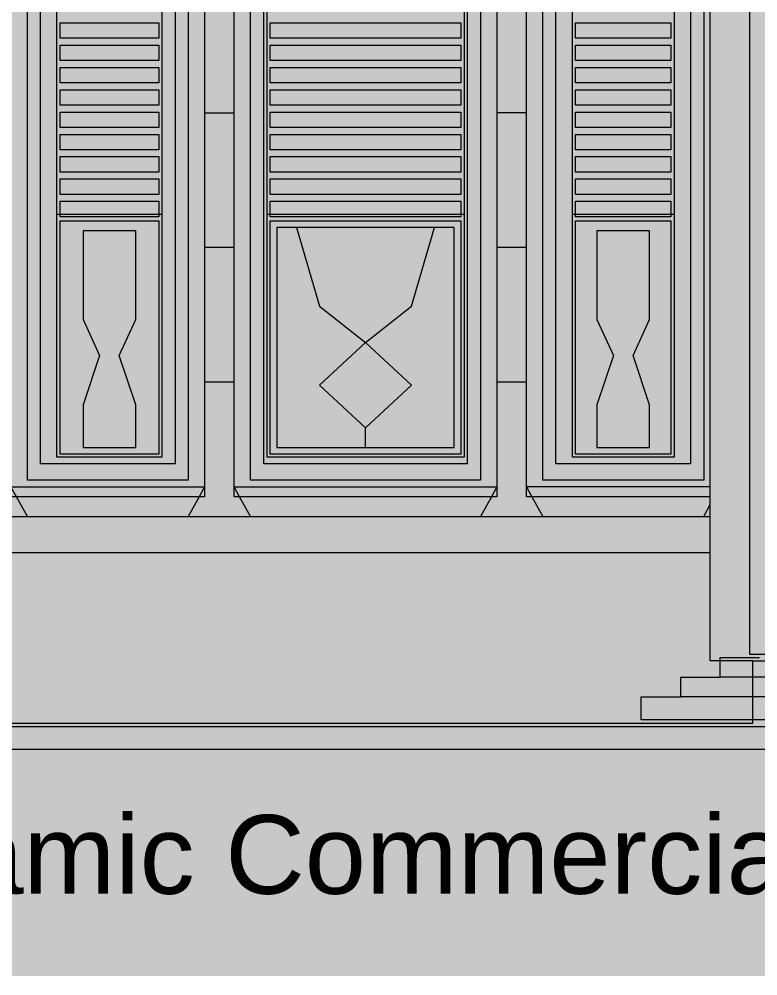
# Model space of a CAD drawing. Header units: millimetres. Extents: x -2412 to 16214, y -1176 to 12015.
# Drawn here: x 5260 to 8695, y -1176 to 3275 of the extents above; entities that cross this region are included whole.
import ezdxf
from ezdxf.enums import TextEntityAlignment as Align

# ---------------------------------------------------------------- set-up
doc = ezdxf.new("R2010")
doc.units = ezdxf.units.MM
for name, color, linetype, lineweight, true_color in [('00_WHITE_BACKGROUND', 7, 'Continuous', 18, 0xffffff), ('01_STRUCTURE', 7, 'Continuous', 18, 0x000000), ('03_FRAMES_DOORS', 7, 'Continuous', 18, 0x000000), ('04_GLAZING_SHUTTERS', 7, 'Continuous', 18, 0x000000), ('05_STONE_JOINTS', 7, 'Continuous', 18, 0x000000), ('08_STEPS', 7, 'Continuous', 18, 0x000000), ('10_REFERENCE_TITLE', 7, 'Continuous', 18, 0x000000)]:
    doc.layers.add(name, color=color, linetype=linetype, lineweight=lineweight, true_color=true_color)
doc.styles.add('REF_ARIAL', font='arial.ttf')

msp = doc.modelspace()

# ---------------------------------------------------------------- linework, layer by layer
at = {"layer": '00_WHITE_BACKGROUND', "lineweight": 18, "true_color": 0xffffff}
msp.add_solid([(-2412.2137, -1175.5725), (16213.7405, -1175.5725), (-2412.2137, 12015.2672), (16213.7405, 12015.2672)], dxfattribs=at)
at = {"layer": '01_STRUCTURE', "color": 7, "lineweight": 18, "true_color": 0x000000}
for points in [[(7618.3206, 2839.6947), (7618.3206, 3465.6489), (7618.3206, 4091.6031), (7618.3206, 4717.5573), (7618.3206, 5343.5115), (7618.3206, 5358.7786), (7619.2824, 5387.7405), (7622.1679, 5416.5649), (7626.9771, 5445.1603), (7633.6641, 5473.374), (7642.229, 5501.0992), (7652.6107, 5528.2137), (7664.7634, 5554.5954)], [(6122.1374, 2839.6947), (6122.1374, 2213.7405), (6122.1374, 1587.7863), (6122.1374, 1099.2366), (6122.1374, 1053.4351), (6096.687, 1053.4351), (5246.8244, 1053.4351), (5221.374, 1053.4351), (5221.374, 1099.2366), (5221.374, 1587.7863), (5221.374, 2213.7405), (5221.374, 2839.6947)], [(7480.916, 2213.7405), (7480.916, 1587.7863), (7480.916, 1099.2366), (7480.916, 1053.4351), (7455.4656, 1053.4351), (6284.9924, 1053.4351), (6259.542, 1053.4351), (6259.542, 1099.2366), (6259.542, 1587.7863), (6259.542, 2213.7405), (6259.542, 2839.6947)], [(8473.2824, 1053.4351), (7643.771, 1053.4351), (7618.3206, 1053.4351), (7618.3206, 1099.2366), (7618.3206, 1587.7863)], [(8671.7557, 290.0763), (8519.084, 290.0763), (8473.2824, 290.0763), (8473.2824, 793.8931), (8473.2824, 961.8321), (8473.2824, 1016.7939)], [(8671.7557, 290.0763), (10290.0763, 290.0763), (10412.2137, 290.0763), (10519.084, 290.0763), (10519.084, 656.4885)], [(4992.3664, 0), (8671.7557, 0), (8671.7557, 15.2672), (8671.7557, 122.1374), (8671.7557, 213.7405), (8671.7557, 290.0763)]]:
    msp.add_lwpolyline(points, dxfattribs=at)
at = {"layer": '03_FRAMES_DOORS', "color": 7, "lineweight": 18, "true_color": 0x000000}
for points in [[(6045.8015, 5297.7099), (6045.8015, 1129.771), (5297.7099, 1129.771), (5297.7099, 5297.7099)], [(7404.5802, 5297.7099), (7404.5802, 1129.771), (6335.8779, 1129.771), (6335.8779, 5297.7099)], [(8442.7481, 5297.7099), (8442.7481, 1129.771), (7694.6565, 1129.771), (7694.6565, 5297.7099)], [(5984.7328, 5251.9084), (5984.7328, 1206.1069), (5358.7786, 1206.1069), (5358.7786, 5251.9084)], [(7343.5115, 5251.9084), (7343.5115, 1206.1069), (6396.9466, 1206.1069), (6396.9466, 5251.9084)], [(8381.6794, 5251.9084), (8381.6794, 1206.1069), (7755.7252, 1206.1069), (7755.7252, 5251.9084)], [(8473.2824, 1099.2366), (8473.2824, 3618.3206), (8519.084, 3618.3206)], [(10244.2748, 320.6107), (10335.8779, 320.6107), (10335.8779, 3404.5802), (8656.4885, 3404.5802), (8656.4885, 320.6107), (8702.2901, 320.6107), (8748.0916, 320.6107)], [(7618.3206, 1587.7863), (7618.3206, 2213.7405)], [(5297.7099, 961.8321), (5246.8244, 1053.4351), (5221.374, 1099.2366), (6122.1374, 1099.2366), (6096.687, 1053.4351), (6045.8015, 961.8321)], [(6335.8779, 961.8321), (6284.9924, 1053.4351), (6259.542, 1099.2366), (7480.916, 1099.2366), (7455.4656, 1053.4351), (7404.5802, 961.8321)]]:
    msp.add_lwpolyline(points, dxfattribs=at)
msp.add_lwpolyline([(8473.2824, 1099.2366), (7618.3206, 1099.2366), (7643.771, 1053.4351), (7694.6565, 961.8321), (8442.7481, 961.8321), (8473.2824, 1016.7939), (8473.2824, 1053.4351)], close=True, dxfattribs=at)
at = {"layer": '04_GLAZING_SHUTTERS', "color": 7, "lineweight": 18, "true_color": 0x000000}
for points in [[(5435.1145, 2366.4122), (5435.1145, 4519.084)], [(5923.6641, 4519.084), (5923.6641, 2366.4122)], [(6412.2137, 2366.4122), (6412.2137, 4519.084)], [(7328.2443, 4519.084), (7328.2443, 2366.4122)], [(7832.0611, 2366.4122), (7832.0611, 4519.084)], [(8305.3435, 4519.084), (8305.3435, 2366.4122)], [(5450.3817, 2366.4122), (5450.3817, 2427.4809), (5908.3969, 2427.4809), (5908.3969, 2366.4122)], [(6427.4809, 2366.4122), (6427.4809, 2427.4809), (7312.9771, 2427.4809), (7312.9771, 2366.4122)], [(7847.3282, 2366.4122), (7847.3282, 2427.4809), (8290.0763, 2427.4809), (8290.0763, 2366.4122)], [(5450.3817, 2366.4122), (5435.1145, 2366.4122)], [(5923.6641, 2366.4122), (5923.6641, 1236.6412), (5435.1145, 1236.6412), (5435.1145, 2366.4122)], [(5908.3969, 2366.4122), (5450.3817, 2366.4122)], [(5908.3969, 2366.4122), (5908.3969, 2355.7252), (5450.3817, 2355.7252), (5450.3817, 2366.4122)], [(5923.6641, 2366.4122), (5908.3969, 2366.4122)], [(6427.4809, 2366.4122), (6412.2137, 2366.4122)], [(7328.2443, 2366.4122), (7328.2443, 1236.6412), (6412.2137, 1236.6412), (6412.2137, 2366.4122)], [(7312.9771, 2366.4122), (6427.4809, 2366.4122)], [(7312.9771, 2366.4122), (7312.9771, 2355.7252), (6427.4809, 2355.7252), (6427.4809, 2366.4122)], [(7328.2443, 2366.4122), (7312.9771, 2366.4122)], [(7847.3282, 2366.4122), (7832.0611, 2366.4122)], [(8305.3435, 2366.4122), (8305.3435, 1236.6412), (7832.0611, 1236.6412), (7832.0611, 2366.4122)], [(8290.0763, 2366.4122), (7847.3282, 2366.4122)], [(8290.0763, 2366.4122), (8290.0763, 2355.7252), (7847.3282, 2355.7252), (7847.3282, 2366.4122)], [(8305.3435, 2366.4122), (8290.0763, 2366.4122)], [(6549.6183, 2305.3435), (6458.0153, 2305.3435), (6458.0153, 1282.4427), (6870.229, 1282.4427)], [(7190.8397, 2305.3435), (6549.6183, 2305.3435)], [(6549.6183, 2305.3435), (6656.4885, 1938.9313), (6870.229, 1770.9924)], [(6870.229, 1770.9924), (7083.9695, 1938.9313), (7190.8397, 2305.3435)], [(6870.229, 1282.4427), (7282.4427, 1282.4427), (7282.4427, 2305.3435), (7190.8397, 2305.3435)], [(6870.229, 1770.9924), (6656.4885, 1572.5191), (6870.229, 1374.0458)], [(6870.229, 1374.0458), (7083.9695, 1572.5191), (6870.229, 1770.9924)], [(6870.229, 1282.4427), (6870.229, 1374.0458)]]:
    msp.add_lwpolyline(points, dxfattribs=at)
for points in [[(5450.3817, 3258.0153), (5908.3969, 3258.0153), (5908.3969, 3186.2595), (5450.3817, 3186.2595)], [(6427.4809, 3258.0153), (7312.9771, 3258.0153), (7312.9771, 3186.2595), (6427.4809, 3186.2595)], [(7847.3282, 3258.0153), (8290.0763, 3258.0153), (8290.0763, 3186.2595), (7847.3282, 3186.2595)], [(5450.3817, 3154.1985), (5908.3969, 3154.1985), (5908.3969, 3082.4427), (5450.3817, 3082.4427)], [(6427.4809, 3154.1985), (7312.9771, 3154.1985), (7312.9771, 3082.4427), (6427.4809, 3082.4427)], [(7847.3282, 3154.1985), (8290.0763, 3154.1985), (8290.0763, 3082.4427), (7847.3282, 3082.4427)], [(5450.3817, 3050.3817), (5908.3969, 3050.3817), (5908.3969, 2978.626), (5450.3817, 2978.626)], [(6427.4809, 3050.3817), (7312.9771, 3050.3817), (7312.9771, 2978.626), (6427.4809, 2978.626)], [(7847.3282, 3050.3817), (8290.0763, 3050.3817), (8290.0763, 2978.626), (7847.3282, 2978.626)], [(5450.3817, 2946.5649), (5908.3969, 2946.5649), (5908.3969, 2874.8092), (5450.3817, 2874.8092)], [(6427.4809, 2946.5649), (7312.9771, 2946.5649), (7312.9771, 2874.8092), (6427.4809, 2874.8092)], [(7847.3282, 2946.5649), (8290.0763, 2946.5649), (8290.0763, 2874.8092), (7847.3282, 2874.8092)], [(5450.3817, 2842.7481), (5908.3969, 2842.7481), (5908.3969, 2770.9924), (5450.3817, 2770.9924)], [(6427.4809, 2842.7481), (7312.9771, 2842.7481), (7312.9771, 2770.9924), (6427.4809, 2770.9924)], [(7847.3282, 2842.7481), (8290.0763, 2842.7481), (8290.0763, 2770.9924), (7847.3282, 2770.9924)], [(5450.3817, 2738.9313), (5908.3969, 2738.9313), (5908.3969, 2667.1756), (5450.3817, 2667.1756)], [(6427.4809, 2738.9313), (7312.9771, 2738.9313), (7312.9771, 2667.1756), (6427.4809, 2667.1756)], [(7847.3282, 2738.9313), (8290.0763, 2738.9313), (8290.0763, 2667.1756), (7847.3282, 2667.1756)], [(5450.3817, 2635.1145), (5908.3969, 2635.1145), (5908.3969, 2563.3588), (5450.3817, 2563.3588)], [(6427.4809, 2635.1145), (7312.9771, 2635.1145), (7312.9771, 2563.3588), (6427.4809, 2563.3588)], [(7847.3282, 2635.1145), (8290.0763, 2635.1145), (8290.0763, 2563.3588), (7847.3282, 2563.3588)], [(5450.3817, 2531.2977), (5908.3969, 2531.2977), (5908.3969, 2459.542), (5450.3817, 2459.542)], [(6427.4809, 2531.2977), (7312.9771, 2531.2977), (7312.9771, 2459.542), (6427.4809, 2459.542)], [(7847.3282, 2531.2977), (8290.0763, 2531.2977), (8290.0763, 2459.542), (7847.3282, 2459.542)], [(5450.3817, 2335.8779), (5908.3969, 2335.8779), (5908.3969, 1251.9084), (5450.3817, 1251.9084)], [(6427.4809, 2335.8779), (7312.9771, 2335.8779), (7312.9771, 1251.9084), (6427.4809, 1251.9084)], [(7847.3282, 2335.8779), (8290.0763, 2335.8779), (8290.0763, 1251.9084), (7847.3282, 1251.9084)], [(5557.2519, 2290.0763), (5557.2519, 1877.8626), (5633.5878, 1709.9237), (5557.2519, 1480.916), (5557.2519, 1282.4427), (5801.5267, 1282.4427), (5801.5267, 1480.916), (5725.1908, 1709.9237), (5801.5267, 1877.8626), (5801.5267, 2290.0763)], [(7946.5649, 2290.0763), (7946.5649, 1877.8626), (8022.9008, 1709.9237), (7946.5649, 1480.916), (7946.5649, 1282.4427), (8190.8397, 1282.4427), (8190.8397, 1480.916), (8114.5038, 1709.9237), (8190.8397, 1877.8626), (8190.8397, 2290.0763)]]:
    msp.add_lwpolyline(points, close=True, dxfattribs=at)
at = {"layer": '05_STONE_JOINTS', "color": 7, "lineweight": 18, "true_color": 0x000000}
for points in [[(6122.1374, 3465.6489), (6122.1374, 2839.6947), (6259.542, 2839.6947), (6259.542, 3465.6489)], [(7480.916, 2839.6947), (7480.916, 2213.7405), (7618.3206, 2213.7405), (7618.3206, 2839.6947)]]:
    msp.add_lwpolyline(points, close=True, dxfattribs=at)
for points in [[(7480.916, 3465.6489), (7480.916, 2839.6947)], [(6122.1374, 2213.7405), (6259.542, 2213.7405)], [(6122.1374, 1587.7863), (6259.542, 1587.7863)], [(7480.916, 1587.7863), (7618.3206, 1587.7863)], [(4992.3664, 961.8321), (5297.7099, 961.8321), (6045.8015, 961.8321), (6335.8779, 961.8321), (7404.5802, 961.8321), (7694.6565, 961.8321)], [(8442.7481, 961.8321), (8473.2824, 961.8321)], [(4992.3664, 793.8931), (8473.2824, 793.8931)]]:
    msp.add_lwpolyline(points, dxfattribs=at)
at = {"layer": '08_STEPS', "color": 7, "lineweight": 18, "true_color": 0x000000}
for points in [[(8519.084, 213.7405), (8519.084, 290.0763), (8519.084, 305.3435), (8702.2901, 305.3435)], [(8335.8779, 122.1374), (8335.8779, 213.7405), (8519.084, 213.7405)], [(10412.2137, 213.7405), (10290.0763, 213.7405), (8671.7557, 213.7405), (8519.084, 213.7405)], [(10595.4198, 122.1374), (10778.626, 122.1374), (10778.626, 15.2672), (10290.0763, 15.2672), (8671.7557, 15.2672), (8152.6718, 15.2672), (8152.6718, 122.1374), (8335.8779, 122.1374)], [(10595.4198, 122.1374), (10290.0763, 122.1374), (8671.7557, 122.1374), (8335.8779, 122.1374)]]:
    msp.add_lwpolyline(points, dxfattribs=at)
msp.add_lwpolyline([(-2412.2137, -15.2672), (16213.7405, -15.2672), (16213.7405, -122.1374), (-2412.2137, -122.1374)], close=True, dxfattribs=at)

# ---------------------------------------------------------------- texts
at = {"layer": '10_REFERENCE_TITLE', "lineweight": 18, "true_color": 0x000000, "style": 'REF_ARIAL'}
msp.add_text('Modern Islamic Commercial Elevation', height=366.412214, dxfattribs=at).set_placement((6900.7634, -793.8931), align=Align.CENTER)

doc.saveas('drawing.dxf')
